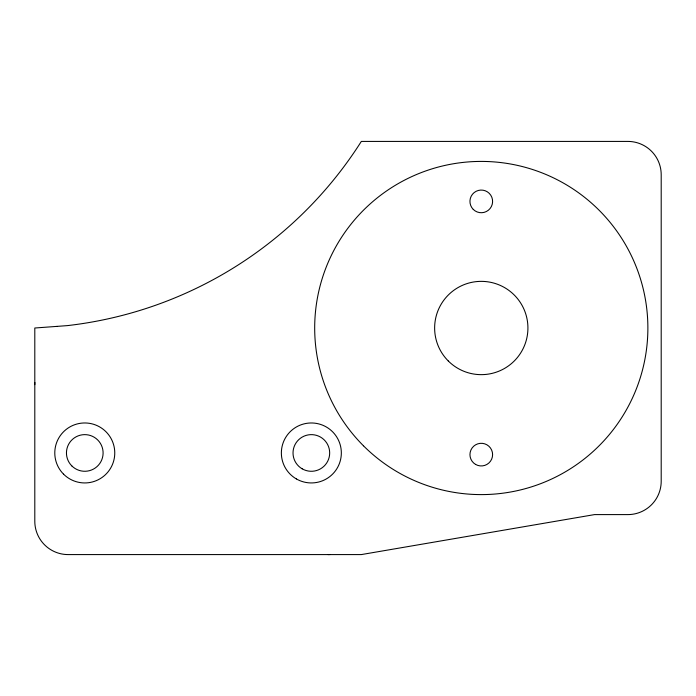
<?xml version="1.0" encoding="UTF-8"?>
<svg xmlns="http://www.w3.org/2000/svg" width="696" height="696" viewBox="0 0 696 696"><rect width="100%" height="100%" fill="white"/><g stroke="black" fill="none" stroke-linecap="round" stroke-linejoin="round"><path stroke-width="1.04" d="M330.182 554.512A33.321 33.321 0 0 1 328.007 554.582M34.8 384.653A33.321 33.321 0 0 1 34.87 382.478M56.994 326.38L34.8 328.007L34.8 521.26A33.321 33.321 0 0 0 68.121 554.582L361.328 554.582L594.558 514.596L627.879 514.596A33.321 33.321 0 0 0 661.2 481.275L661.2 174.739A33.321 33.321 0 0 0 627.879 141.419L361.328 141.419A402.332 402.332 0 0 1 67.312 325.624L56.994 326.38M63.571 474.159A29.989 29.989 0 0 0 113.744 460.717A29.989 29.989 0 0 0 77.021 423.986A29.989 29.989 0 0 0 63.571 474.159M296.357 478.926A29.989 29.989 0 0 0 341.336 452.957A29.989 29.989 0 0 0 296.357 426.987A29.989 29.989 0 0 0 296.357 478.926M363.477 445.805A166.596 166.596 0 0 0 642.199 371.125A166.596 166.596 0 0 0 438.158 167.092A166.596 166.596 0 0 0 363.477 445.805M302.186 468.826A18.322 18.322 0 0 0 329.678 452.957A18.322 18.322 0 0 0 302.186 437.088A18.322 18.322 0 0 0 302.186 468.826M71.819 465.911A18.322 18.322 0 0 0 102.477 457.698A18.322 18.322 0 0 0 80.04 435.252A18.322 18.322 0 0 0 71.819 465.911M473.263 209.409A11.327 11.327 0 0 0 492.22 204.328A11.327 11.327 0 0 0 478.343 190.452A11.327 11.327 0 0 0 473.263 209.409M475.612 464.432A11.327 11.327 0 0 0 492.603 454.618A11.327 11.327 0 0 0 475.612 444.814A11.327 11.327 0 0 0 475.612 464.432M448.294 360.989A46.649 46.649 0 0 0 526.333 340.083A46.649 46.649 0 0 0 469.2 282.95A46.649 46.649 0 0 0 448.294 360.989"/></g></svg>
